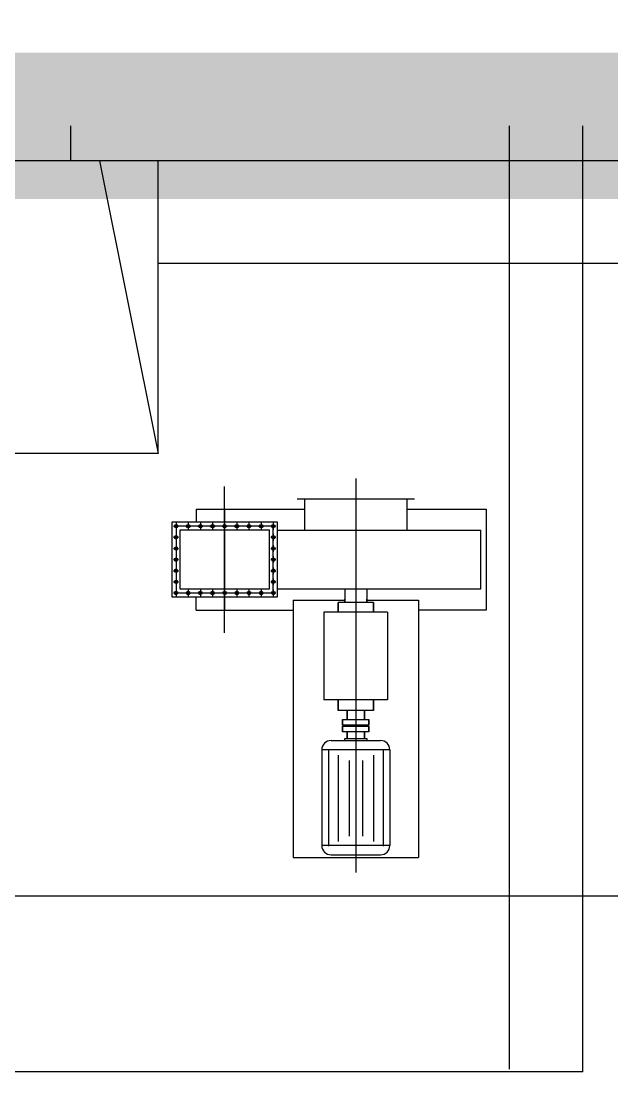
# Model space of a CAD drawing. Extents: x -170 to 1091, y -90 to 504.
# Drawn here: x 206.61 to 210.65, y 76.24 to 83.41 of the extents above; entities that cross this region are included whole.
import ezdxf

# ---------------------------------------------------------------- set-up
doc = ezdxf.new("R2010")
doc.units = 0
doc.header["$LTSCALE"] = 1000
doc.linetypes.add('PF_CENTER', pattern=[400, 250, -50, 50, -50])
doc.linetypes.add('PF_DIVIDE', pattern=[250, 100, -50, 0, -50, 0, -50])
doc.layers.get('0').update_dxf_attribs({"linetype": 'CONTINUOUS'})
for name, color, linetype in [('01', 7, 'CONTINUOUS'), ('02', 1, 'CONTINUOUS'), ('05', 4, 'PF_CENTER'), ('07', 6, 'PF_DIVIDE'), ('TKX', 3, 'CONTINUOUS')]:
    doc.layers.add(name, color=color, linetype=linetype)

msp = doc.modelspace()

# ---------------------------------------------------------------- linework, layer by layer
for p, q in [((209.3, 80.14835, 0), (208.5, 80.14835, 0)), ((208.55, 80.14835, 0), (208.55, 79.93535, 0)), ((209.25, 79.93535, 0), (209.25, 80.14835, 0)), ((208.364, 79.93535, 0), (209.75404, 79.93535, 0)), ((208.825, 79.53535, 0), (208.825, 79.44185, 0)), ((208.975, 79.53535, 0), (208.975, 79.44185, 0)), ((209.02, 79.44185, 0), (208.78, 79.44185, 0)), ((208.78, 79.44185, 0), (208.78, 79.37588, 0)), ((208.78, 79.37588, 0), (208.78, 79.44185, 0)), ((208.825, 79.44185, 0), (208.825, 79.46485, 0)), ((208.975, 79.44185, 0), (208.975, 79.46485, 0)), ((209.02, 79.44185, 0), (209.02, 79.37588, 0)), ((209.02, 79.37588, 0), (209.02, 79.44185, 0)), ((208.6825, 79.37588, 0), (208.6825, 78.77665, 0)), ((209.1175, 79.37588, 0), (208.6825, 79.37588, 0)), ((209.1175, 79.37588, 0), (209.1175, 78.77665, 0)), ((209.1175, 78.77665, 0), (208.6825, 78.77665, 0)), ((208.78, 78.70368, 0), (208.78, 78.77665, 0)), ((208.78, 78.77665, 0), (208.78, 78.70368, 0)), ((209.02, 78.70368, 0), (209.02, 78.77665, 0)), ((209.02, 78.77665, 0), (209.02, 78.70368, 0)), ((209.02, 78.70368, 0), (208.78, 78.70368, 0)), ((208.84, 78.64243, 0), (208.84, 78.70368, 0)), ((208.84, 78.70368, 0), (208.84, 78.64243, 0)), ((208.96, 78.64243, 0), (208.96, 78.70368, 0)), ((208.96, 78.70368, 0), (208.96, 78.64243, 0)), ((208.81, 78.64243, 0), (208.81, 78.60335, 0)), ((208.81, 78.60335, 0), (208.81, 78.64243, 0)), ((208.81, 78.64243, 0), (208.99, 78.64243, 0)), ((208.99, 78.64243, 0), (208.99, 78.60335, 0)), ((208.99, 78.60335, 0), (208.99, 78.64243, 0)), ((208.99, 78.60335, 0), (208.81, 78.60335, 0)), ((208.81, 78.59743, 0), (208.81, 78.55835, 0)), ((208.81, 78.55835, 0), (208.81, 78.59743, 0)), ((208.81, 78.59743, 0), (208.99, 78.59743, 0)), ((208.99, 78.55835, 0), (208.81, 78.55835, 0)), ((208.84, 78.59743, 0), (208.84, 78.60335, 0)), ((208.84, 78.60335, 0), (208.84, 78.59743, 0)), ((208.84, 78.51043, 0), (208.84, 78.55835, 0)), ((208.84, 78.55835, 0), (208.84, 78.51043, 0)), ((208.96, 78.59743, 0), (208.96, 78.60335, 0)), ((208.96, 78.60335, 0), (208.96, 78.59743, 0)), ((208.96, 78.51043, 0), (208.96, 78.55835, 0)), ((208.96, 78.55835, 0), (208.96, 78.51043, 0)), ((208.99, 78.59743, 0), (208.99, 78.55835, 0)), ((208.99, 78.55835, 0), (208.99, 78.59743, 0)), ((208.73066, 78.49902, 0), (209.06934, 78.49902, 0)), ((209.13234, 78.43602, 0), (208.66766, 78.43602, 0)), ((208.66766, 78.43602, 0), (208.66766, 77.78201, 0)), ((209.13234, 78.43602, 0), (209.13234, 77.78201, 0)), ((209.13234, 77.78201, 0), (208.66766, 77.78201, 0)), ((208.73066, 77.71901, 0), (209.06934, 77.71901, 0))]:
    msp.add_line(p, q)
at = {"linetype": 'Continuous', "const_width": 1, "elevation": 0}
msp.add_lwpolyline([(165.7, 127.02385), (280.5, 127.02385), (280.5, 82.69885), (165.7, 82.69885)], close=True, dxfattribs=at)
at = {"elevation": 0}
msp.add_lwpolyline([(208.82348, 78.51043), (208.82348, 78.49902), (208.97652, 78.49902), (208.97652, 78.51043)], close=True, dxfattribs=at)
for centre, start, end in [((208.73066, 78.43602, 0), 90, 180), ((209.06934, 78.43602, 0), 0, 90), ((208.73066, 77.78201, 0), 180, 270)]:
    msp.add_arc(centre, 0.063, start, end)
at = {"layer": '01', "ltscale": 8}
for p, q in [((207.81, 80.08035, 0), (207.81, 79.99035, 0)), ((207.81, 80.08035, 0), (208.55, 80.08035, 0)), ((209.25, 80.08035, 0), (209.79, 80.08035, 0)), ((209.79, 80.08035, 0), (209.79, 79.39035, 0)), ((207.644, 79.99035, 0), (207.644, 79.48035, 0)), ((208.364, 79.99035, 0), (207.644, 79.99035, 0)), ((208.364, 79.48035, 0), (208.364, 79.99035, 0)), ((207.698, 79.93535, 0), (207.698, 79.53535, 0)), ((208.31, 79.93535, 0), (207.698, 79.93535, 0)), ((208.31, 79.53535, 0), (208.31, 79.93535, 0)), ((209.75404, 79.53535, 0), (209.75404, 79.93535, 0)), ((207.644, 79.48035, 0), (208.364, 79.48035, 0)), ((207.698, 79.53535, 0), (208.31, 79.53535, 0)), ((207.81, 79.39035, 0), (207.81, 79.48035, 0)), ((208.4715, 79.45835, 0), (208.4715, 77.70035, 0)), ((208.4715, 79.45835, 0), (208.825, 79.45835, 0)), ((208.975, 79.45835, 0), (209.3285, 79.45835, 0)), ((209.3285, 79.45835, 0), (209.3285, 77.70035, 0)), ((207.81, 79.39035, 0), (208.4715, 79.39035, 0)), ((209.79, 79.39035, 0), (209.3285, 79.39035, 0)), ((208.4715, 77.70035, 0), (209.3285, 77.70035, 0))]:
    msp.add_line(p, q, dxfattribs=at)
at = {"layer": '01'}
msp.add_line((208.364, 79.53535, 0), (209.75404, 79.53535, 0), dxfattribs=at)
at = {"layer": '01', "ltscale": 8}
for centre in [(207.672, 79.96335, 0), (207.755, 79.96335, 0), (207.838, 79.96335, 0), (207.921, 79.96335, 0), (208.004, 79.96335, 0), (208.087, 79.96335, 0), (208.17, 79.96335, 0), (208.253, 79.96335, 0), (208.336, 79.96335, 0), (207.672, 79.88735, 0), (208.336, 79.88735, 0), (207.672, 79.81135, 0), (208.336, 79.81135, 0), (207.672, 79.73535, 0), (208.336, 79.73535, 0), (207.672, 79.65935, 0), (208.336, 79.65935, 0), (207.672, 79.58335, 0), (208.336, 79.58335, 0), (207.672, 79.50735, 0), (207.755, 79.50735, 0), (207.838, 79.50735, 0), (207.921, 79.50735, 0), (208.004, 79.50735, 0), (208.087, 79.50735, 0), (208.17, 79.50735, 0), (208.253, 79.50735, 0), (208.336, 79.50735, 0)]:
    msp.add_circle(centre, 0.012, dxfattribs=at)
at = {"layer": '01'}
msp.add_arc((209.06934, 77.78201, 0), 0.063, 270, 0, dxfattribs=at)
at = {"layer": '02', "ltscale": 8}
for p, q in [((210.45, 76.23535), (210.45, 82.69885, 0)), ((210.45, 76.23535, 0), (200.35, 76.23535, 0))]:
    msp.add_line(p, q, dxfattribs=at)
at = {"layer": '02'}
for p, q in [((208.71372, 78.43095, 0), (208.71372, 77.77674, 0)), ((208.77978, 78.39889, 0), (208.77978, 77.8088, 0)), ((209.02022, 78.39889, 0), (209.02022, 77.8088, 0)), ((209.08628, 78.43095, 0), (209.08628, 77.77674, 0)), ((208.85476, 78.36251, 0), (208.85476, 77.84519, 0)), ((208.94524, 78.36251, 0), (208.94524, 77.84519, 0))]:
    msp.add_line(p, q, dxfattribs=at)
at = {"layer": '05', "ltscale": 8}
for p, q in [((209.95, 76.25419), (209.95, 82.69885)), ((208.9, 80.28984, 0), (208.9, 77.59869, 0)), ((208.004, 79.23535, 0), (208.004, 80.23535, 0)), ((208.004, 79.36985, 0), (208.004, 80.10085, 0)), ((208.004, 80.07985, 0), (208.004, 79.39085, 0)), ((207.672, 79.98625, 0), (207.672, 79.94044, 0)), ((207.755, 79.98625, 0), (207.755, 79.94044, 0)), ((207.838, 79.98625, 0), (207.838, 79.94044, 0)), ((207.921, 79.98625, 0), (207.921, 79.94044, 0)), ((208.004, 79.98625, 0), (208.004, 79.94044, 0)), ((208.087, 79.98625, 0), (208.087, 79.94044, 0)), ((208.17, 79.98625, 0), (208.17, 79.94044, 0)), ((208.253, 79.98625, 0), (208.253, 79.94044, 0)), ((208.336, 79.98625, 0), (208.336, 79.94044, 0)), ((207.65476, 79.96335, 0), (207.68924, 79.96335, 0)), ((207.6786, 79.96335, 0), (207.6654, 79.96335, 0)), ((207.672, 79.96995, 0), (207.672, 79.95675, 0)), ((207.672, 79.96335, 0), (207.672, 79.50735, 0)), ((208.336, 79.96335, 0), (207.672, 79.96335, 0)), ((207.672, 79.91025, 0), (207.672, 79.86444, 0)), ((207.73776, 79.96335, 0), (207.77224, 79.96335, 0)), ((207.7616, 79.96335, 0), (207.7484, 79.96335, 0)), ((207.755, 79.96995, 0), (207.755, 79.95675, 0)), ((207.82076, 79.96335, 0), (207.85524, 79.96335, 0)), ((207.8446, 79.96335, 0), (207.8314, 79.96335, 0)), ((207.838, 79.96995, 0), (207.838, 79.95675, 0)), ((207.90376, 79.96335, 0), (207.93824, 79.96335, 0)), ((207.9276, 79.96335, 0), (207.9144, 79.96335, 0)), ((207.921, 79.96995, 0), (207.921, 79.95675, 0)), ((207.98676, 79.96335, 0), (208.02124, 79.96335, 0)), ((208.0106, 79.96335, 0), (207.9974, 79.96335, 0)), ((208.004, 79.96995, 0), (208.004, 79.95675, 0)), ((208.06976, 79.96335, 0), (208.10424, 79.96335, 0)), ((208.0936, 79.96335, 0), (208.0804, 79.96335, 0)), ((208.087, 79.96995, 0), (208.087, 79.95675, 0)), ((208.15276, 79.96335, 0), (208.18724, 79.96335, 0)), ((208.1766, 79.96335, 0), (208.1634, 79.96335, 0)), ((208.17, 79.96995, 0), (208.17, 79.95675, 0)), ((208.23576, 79.96335, 0), (208.27024, 79.96335, 0)), ((208.2596, 79.96335, 0), (208.2464, 79.96335, 0)), ((208.253, 79.96995, 0), (208.253, 79.95675, 0)), ((208.31876, 79.96335, 0), (208.35324, 79.96335, 0)), ((208.3426, 79.96335, 0), (208.3294, 79.96335, 0)), ((208.336, 79.96995, 0), (208.336, 79.95675, 0)), ((208.336, 79.50735, 0), (208.336, 79.96335, 0)), ((208.336, 79.91025, 0), (208.336, 79.86444, 0)), ((207.65476, 79.88735, 0), (207.68924, 79.88735, 0)), ((207.6786, 79.88735, 0), (207.6654, 79.88735, 0)), ((207.672, 79.89395, 0), (207.672, 79.88075, 0)), ((207.672, 79.83425, 0), (207.672, 79.78844, 0)), ((208.31876, 79.88735, 0), (208.35324, 79.88735, 0)), ((208.3426, 79.88735, 0), (208.3294, 79.88735, 0)), ((208.336, 79.89395, 0), (208.336, 79.88075, 0)), ((208.336, 79.83425, 0), (208.336, 79.78844, 0)), ((207.65476, 79.81135, 0), (207.68924, 79.81135, 0)), ((207.6786, 79.81135, 0), (207.6654, 79.81135, 0)), ((207.672, 79.81795, 0), (207.672, 79.80475, 0)), ((207.672, 79.75825, 0), (207.672, 79.71244, 0)), ((208.31876, 79.81135, 0), (208.35324, 79.81135, 0)), ((208.3426, 79.81135, 0), (208.3294, 79.81135, 0)), ((208.336, 79.81795, 0), (208.336, 79.80475, 0)), ((208.336, 79.75825, 0), (208.336, 79.71244, 0)), ((207.65476, 79.73535, 0), (207.68924, 79.73535, 0)), ((207.6786, 79.73535, 0), (207.6654, 79.73535, 0)), ((207.672, 79.74195, 0), (207.672, 79.72875, 0)), ((208.31876, 79.73535, 0), (208.35324, 79.73535, 0)), ((208.3426, 79.73535, 0), (208.3294, 79.73535, 0)), ((208.336, 79.74195, 0), (208.336, 79.72875, 0)), ((207.65476, 79.65935, 0), (207.68924, 79.65935, 0)), ((207.6786, 79.65935, 0), (207.6654, 79.65935, 0)), ((207.672, 79.68225, 0), (207.672, 79.63644, 0)), ((207.672, 79.66595, 0), (207.672, 79.65275, 0)), ((208.31876, 79.65935, 0), (208.35324, 79.65935, 0)), ((208.3426, 79.65935, 0), (208.3294, 79.65935, 0)), ((208.336, 79.68225, 0), (208.336, 79.63644, 0)), ((208.336, 79.66595, 0), (208.336, 79.65275, 0)), ((207.65476, 79.58335, 0), (207.68924, 79.58335, 0)), ((207.6786, 79.58335, 0), (207.6654, 79.58335, 0)), ((207.672, 79.60625, 0), (207.672, 79.56044, 0)), ((207.672, 79.58995, 0), (207.672, 79.57675, 0)), ((208.31876, 79.58335, 0), (208.35324, 79.58335, 0)), ((208.3426, 79.58335, 0), (208.3294, 79.58335, 0)), ((208.336, 79.60625, 0), (208.336, 79.56044, 0)), ((208.336, 79.58995, 0), (208.336, 79.57675, 0)), ((207.65476, 79.50735, 0), (207.68924, 79.50735, 0)), ((207.6786, 79.50735, 0), (207.6654, 79.50735, 0)), ((207.672, 79.53025, 0), (207.672, 79.48444, 0)), ((207.672, 79.51395, 0), (207.672, 79.50075, 0)), ((207.672, 79.50735, 0), (208.336, 79.50735, 0)), ((207.73776, 79.50735, 0), (207.77224, 79.50735, 0)), ((207.7616, 79.50735, 0), (207.7484, 79.50735, 0)), ((207.755, 79.53025, 0), (207.755, 79.48444, 0)), ((207.755, 79.51395, 0), (207.755, 79.50075, 0)), ((207.82076, 79.50735, 0), (207.85524, 79.50735, 0)), ((207.8446, 79.50735, 0), (207.8314, 79.50735, 0)), ((207.838, 79.53025, 0), (207.838, 79.48444, 0)), ((207.838, 79.51395, 0), (207.838, 79.50075, 0)), ((207.90376, 79.50735, 0), (207.93824, 79.50735, 0)), ((207.9276, 79.50735, 0), (207.9144, 79.50735, 0)), ((207.921, 79.53025, 0), (207.921, 79.48444, 0)), ((207.921, 79.51395, 0), (207.921, 79.50075, 0)), ((207.98676, 79.50735, 0), (208.02124, 79.50735, 0)), ((208.0106, 79.50735, 0), (207.9974, 79.50735, 0)), ((208.004, 79.53025, 0), (208.004, 79.48444, 0)), ((208.004, 79.51395, 0), (208.004, 79.50075, 0)), ((208.06976, 79.50735, 0), (208.10424, 79.50735, 0)), ((208.0936, 79.50735, 0), (208.0804, 79.50735, 0)), ((208.087, 79.53025, 0), (208.087, 79.48444, 0)), ((208.087, 79.51395, 0), (208.087, 79.50075, 0)), ((208.15276, 79.50735, 0), (208.18724, 79.50735, 0)), ((208.1766, 79.50735, 0), (208.1634, 79.50735, 0)), ((208.17, 79.53025, 0), (208.17, 79.48444, 0)), ((208.17, 79.51395, 0), (208.17, 79.50075, 0)), ((208.23576, 79.50735, 0), (208.27024, 79.50735, 0)), ((208.2596, 79.50735, 0), (208.2464, 79.50735, 0)), ((208.253, 79.53025, 0), (208.253, 79.48444, 0)), ((208.253, 79.51395, 0), (208.253, 79.50075, 0)), ((208.31876, 79.50735, 0), (208.35324, 79.50735, 0)), ((208.3426, 79.50735, 0), (208.3294, 79.50735, 0)), ((208.336, 79.53025, 0), (208.336, 79.48444, 0)), ((208.336, 79.51395, 0), (208.336, 79.50075, 0))]:
    msp.add_line(p, q, dxfattribs=at)
at = {"layer": '07', "ltscale": 8}
msp.add_line((222.82, 77.43535, 0), (165.58, 77.43535, 0), dxfattribs=at)
at = {"layer": 'TKX', "color": 3}
for p, q in [((206.95, 82.69885), (206.95, 82.45885)), ((222.94, 82.45885), (206.95, 82.45885)), ((207.15, 82.45885), (207.55, 80.45885)), ((207.55, 80.45885), (207.55, 82.45885)), ((223.64, 81.75885), (207.55, 81.75885)), ((207.55, 80.45885), (201.85, 80.45885))]:
    msp.add_line(p, q, dxfattribs=at)
at = {"layer": 'TKX', "color": 8}
msp.add_line((206.95, 82.45885), (202.45, 82.45885), dxfattribs=at)

doc.saveas('drawing.dxf')
